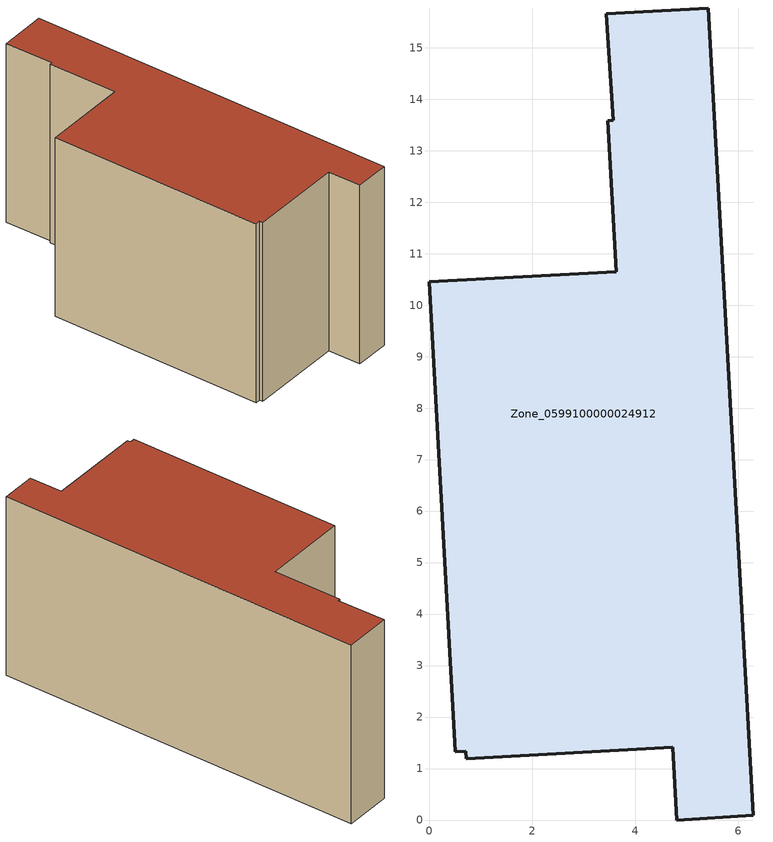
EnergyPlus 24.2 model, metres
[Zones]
Zone_0599100000024912
 floor ground (C_G): 0.72,1.19 0.7,1.34 0.5,1.32 0,10.45 3.63,10.65 3.46,13.58 3.57,13.59 3.43,15.65 5.42,15.77 6.29,0.09 4.81,0 4.73,1.41 z0
 wall outside (C_F): 4.81,0 6.29,0.09 5.42,15.77 3.43,15.65 3.57,13.59 3.46,13.58 3.63,10.65 0,10.45 0.5,1.32 0.7,1.34 0.72,1.19 4.73,1.41 4.81,0 z0:7.95
 roof outside (C_R): 0.7,1.34 0.72,1.19 4.73,1.41 4.81,0 6.29,0.09 5.42,15.77 3.43,15.65 3.57,13.59 3.46,13.58 3.63,10.65 0,10.45 0.5,1.32 z7.95
[BUILDING]
Pand.0599100000024912: North Axis=0; Terrain=City; Loads Convergence Tolerance Value=0.04; Temperature Convergence Tolerance Value=0.4; Solar Distribution=FullExterior; Maximum Number of Warmup Days=25; Minimum Number of Warmup Days=1
[Site:Location]
Rotterdam.The.Hague.AP_ZH_NLD Design_Conditions: Latitude=51.96; Longitude=4.45; Time Zone=1; Elevation=-4.5
[SITE:GROUNDTEMPERATURE:BUILDINGSURFACE]
18, 18, 18, 18, 18, 18, 18, 18, 18, 18, 18, 18
[MATERIAL] Thermal Absorptance=0.9; Solar Absorptance=0.7; Visible Absorptance=0.7
Name | Roughness | Thickness | Conductivity | Density | Specific Heat
G.TI.1975-1991 | MediumSmooth | 0.15 | 0.288461 | 540 | 1210
F.TI.1975-1991 | Rough | 0.3 | 0.230769 | 1920 | 840
R.TI.1975-1991 | MediumRough | 0.2 | 0.153846 | 1500 | 1000
[CONSTRUCTION]
C_G: G.TI.1975-1991
C_F: F.TI.1975-1991
C_R: R.TI.1975-1991
[ZONE]
Zone_0599100000024912: Type=1; Multiplier=1; Ceiling Height=Autocalculate; Volume=Autocalculate; Floor Area=autocalculate; Part of Total Floor Area=Yes
[ZONEINFILTRATION:DESIGNFLOWRATE]
Infil_Zone_0599100000024912: Zone or ZoneList or Space or SpaceList=Zone_0599100000024912; Schedule=AlwaysOn; Design Flow Rate Calculation Method=Flow/Area; Flow Rate per Floor Area=0.003; Constant Term Coefficient=1; Temperature Term Coefficient=0; Velocity Term Coefficient=0; Velocity Squared Term Coefficient=0
[HVACTEMPLATE:ZONE:IDEALLOADSAIRSYSTEM]
Zone_0599100000024912: Maximum Heating Supply Air Temperature=50; Minimum Cooling Supply Air Temperature=13; Maximum Heating Supply Air Humidity Ratio=0.0156; Minimum Cooling Supply Air Humidity Ratio=0.0077; Heating Limit=NoLimit; Cooling Limit=NoLimit; Dehumidification Control Type=ConstantSensibleHeatRatio; Cooling Sensible Heat Ratio=0.7; Dehumidification Setpoint=60; Humidification Control Type=None; Humidification Setpoint=30; Outdoor Air Method=None; Outdoor Air Flow Rate per Person=0.00944; Outdoor Air Flow Rate per Zone Floor Area=0; Outdoor Air Flow Rate per Zone=0; Demand Controlled Ventilation Type=None; Outdoor Air Economizer Type=NoEconomizer; Heat Recovery Type=None; Sensible Heat Recovery Effectiveness=0.7; Latent Heat Recovery Effectiveness=0.65
[ZONECONTROL:THERMOSTAT]
ThermostatControl_Zone_0599100000024912: Zone or ZoneList=Zone_0599100000024912; Control Type Schedule=DualSetpointControlType; Control 1=Thermostat_Zone_0599100000024912; Temperature Difference Between Cutout And Setpoint=0
[THERMOSTATSETPOINT:DUALSETPOINT]
Thermostat_Zone_0599100000024912: Heating Setpoint Temperature Schedule=HeatingSetpoint_Zone_0599100000024912; Cooling Setpoint Temperature Schedule=CoolingSetpoint_Zone_0599100000024912
[SCHEDULE:COMPACT]
HeatingSetpoint_Zone_0599100000024912: Through: 12/31, For: AllDays, Until: 24:00, 21
CoolingSetpoint_Zone_0599100000024912: Through: 12/31, For: AllDays, Until: 24:00, 24
DualSetpointControlType: Through: 12/31, For: AllDays, Until: 24:00, 4
AlwaysOn: Through: 12/31, For: AllDays, Until: 24:00, 1
